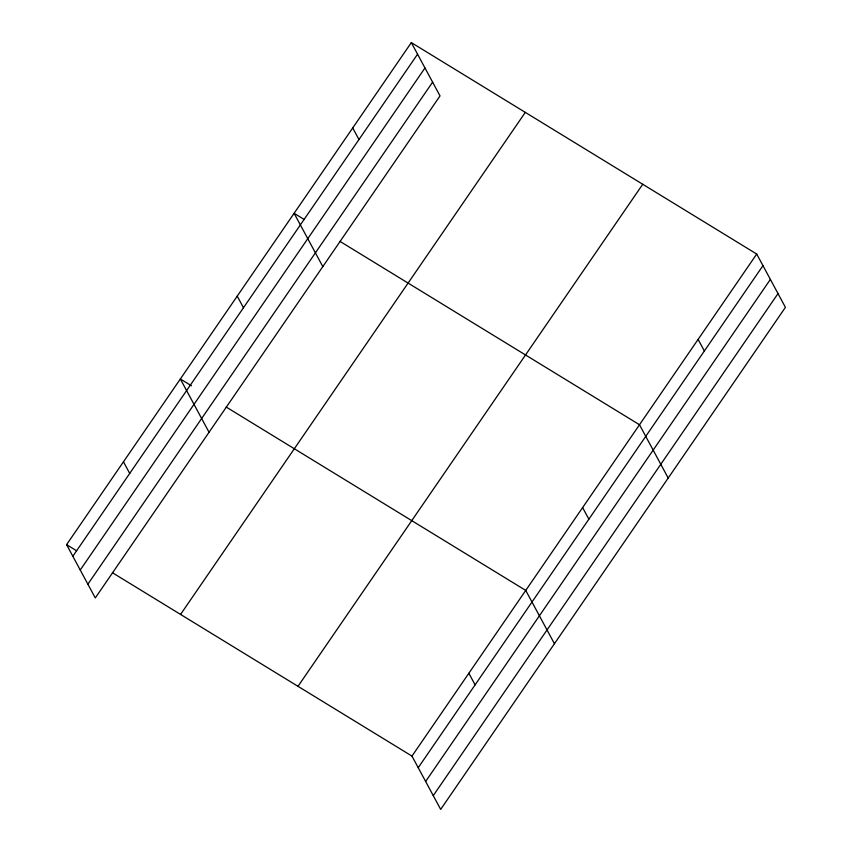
<?xml version="1.0" encoding="UTF-8"?>
<svg xmlns="http://www.w3.org/2000/svg" width="852" height="852" viewBox="0 0 852 852"><rect width="100%" height="100%" fill="white"/><g stroke="black" fill="none" stroke-linecap="round" stroke-linejoin="round"><path stroke-width="1.28" d="M411.324 42.6L440.026 95.903L95.286 597.955L66.584 544.652L411.324 42.6L756.714 254.045L785.416 307.348L440.676 809.4L411.974 756.097L112.4 572.704M72.835 556.26L417.565 54.198M80.237 570.02L424.978 67.968M87.873 584.195L432.614 82.143M180.56 614.43L525.301 112.379M297.998 686.318L642.738 184.266M411.974 756.097L756.714 254.045M418.225 767.705L762.966 265.643M425.638 781.465L770.378 279.403M433.263 795.64L778.004 293.589M304.164 219.454L294.11 213.298L322.812 266.601M339.927 241.35L639.501 424.743L668.202 478.047M191.519 385.818L180.347 378.98L209.049 432.283M226.163 407.022L525.737 590.415L554.439 643.718M66.584 544.652L76.637 550.807M698.107 339.394L704.359 350.992M582.619 507.579L588.87 519.188M352.717 127.949L358.969 139.547M468.856 673.261L475.107 684.859M237.229 296.134L243.48 307.742M123.465 461.816L129.717 473.414"/></g></svg>
